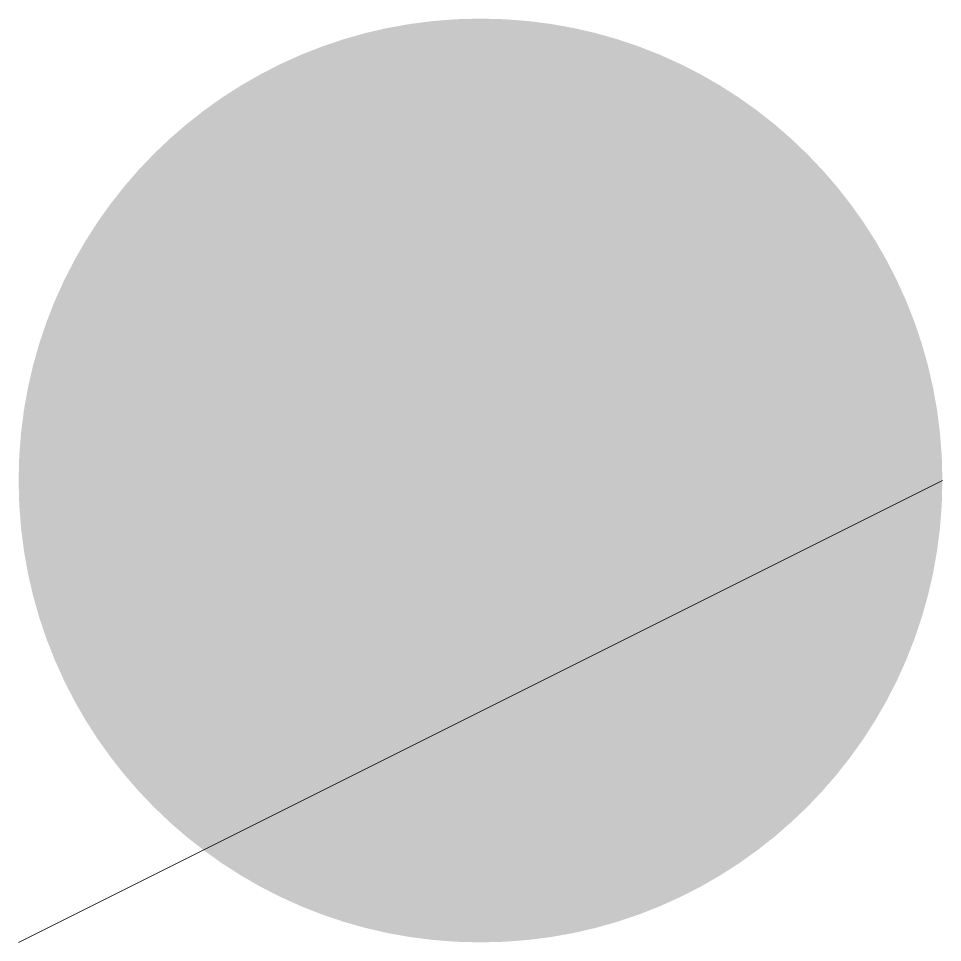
# Model space of a CAD drawing. Extents: x 0 to 64, y 0 to 64.
import ezdxf

# ---------------------------------------------------------------- set-up
doc = ezdxf.new("R2010")
doc.units = 0
doc.layers.get('0').update_dxf_attribs({"lineweight": 25, "true_color": 0xffffff})
doc.layers.add('cut at -1', color=7, linetype='Continuous', lineweight=0, true_color=0xffffff)
doc.layers.add('rapid', color=5, linetype='Continuous', lineweight=0, true_color=0x0000ff)

msp = doc.modelspace()

# ---------------------------------------------------------------- hatches: boundary and pattern name
h = msp.add_hatch(color=256)
edge = h.paths.add_edge_path(flags=0)
edge.add_arc((32, 32), 32, 0, 360)

# ---------------------------------------------------------------- linework, layer by layer
at = {"layer": 'cut at -1'}
msp.add_arc((32, 32), 32, 0, 0, dxfattribs=at)
at = {"layer": 'rapid'}
msp.add_line((0, 0), (64, 32), dxfattribs=at)

doc.saveas('drawing.dxf')
